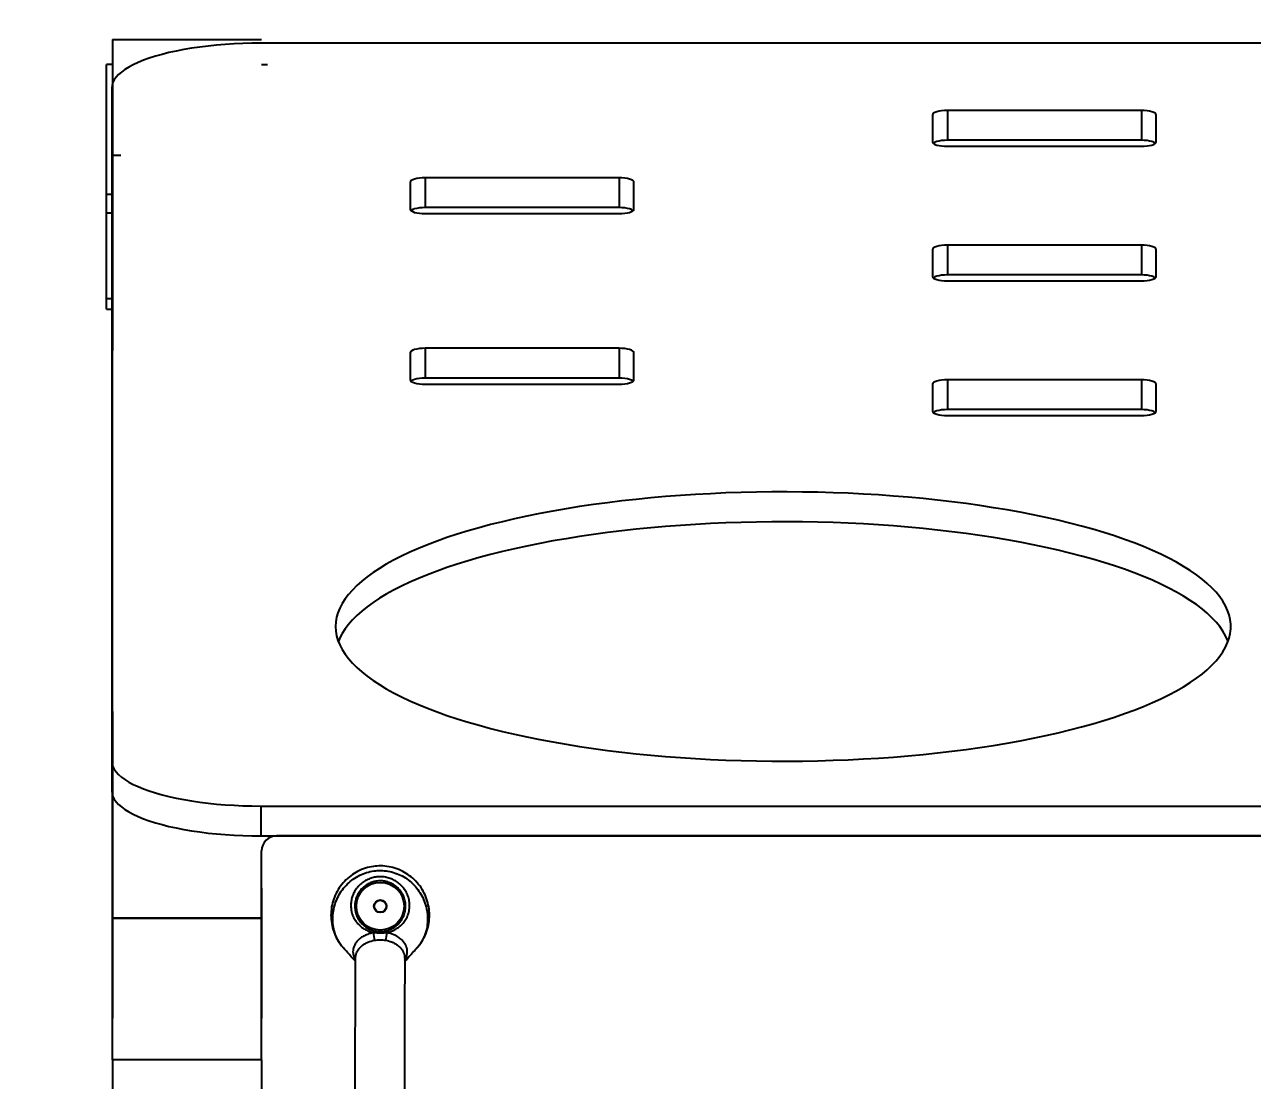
# Model space of a CAD drawing. Header units: millimetres. Extents: x -3041 to 2447, y -2670 to 2376.
# Drawn here: x -811 to 11, y 158 to 866 of the extents above; entities that cross this region are included whole.
import ezdxf

# ---------------------------------------------------------------- set-up
doc = ezdxf.new("R2010")
doc.units = ezdxf.units.MM
for name, color, linetype in [('DIKOM_ОБЪЕКТ', 7, 'Continuous'), ('DIKOM_РАЗМЕР_ЗОНА', 7, 'Continuous'), ('DIKOM_РАЗМЕР_ОБЪЕКТА', 7, 'Continuous')]:
    doc.layers.add(name, color=color, linetype=linetype)
doc.styles.add('style1', font='arial.ttf', dxfattribs={"width": 0.8})
doc.dimstyles.new('1-50', dxfattribs={"dimtxt": 300, "dimasz": 200, "dimexe": 100, "dimexo": 0, "dimgap": 100, "dimtad": 1, "dimdec": 0, "dimtxsty": 'style1', "dimcen": 0, "dimclrd": 7, "dimclre": 7, "dimadec": 1, "dimazin": 2, "dimtfac": 1, "dimtdec": 0, "dimtmove": 0, "dimatfit": 3, "dimfxl": 0, "dimlwd": 25, "dimlwe": 18, "dimarcsym": 0})

# ---------------------------------------------------------------- blocks, each defined once
blk = doc.blocks.new('*D2')
at = {"layer": 'Defpoints', "color": 0, "transparency": 16777216}
for p in [(-752.5, 875.66), (-1028.27, -524.34), (-752.5, -524.34)]:
    blk.add_point(p, dxfattribs=at)
at = {"layer": 'DIKOM_РАЗМЕР_ОБЪЕКТА', "color": 7, "lineweight": 18, "transparency": 16777216}
for p, q in [((-752.5, 875.66), (-1128.27, 875.66)), ((-752.5, -524.34), (-1128.27, -524.34))]:
    blk.add_line(p, q, dxfattribs=at)
at = {"layer": 'DIKOM_РАЗМЕР_ОБЪЕКТА', "color": 7, "lineweight": 25, "transparency": 16777216}
blk.add_line((-1028.27, 675.66), (-1028.27, -324.34), dxfattribs=at)
at = {"layer": 'DIKOM_РАЗМЕР_ОБЪЕКТА', "color": 7, "transparency": 16777216}
for points in [[(-1061.6, 675.66), (-994.93, 675.66), (-1028.27, 875.66)], [(-1061.6, -324.34), (-994.93, -324.34), (-1028.27, -524.34)]]:
    blk.add_solid(points, dxfattribs=at)
at = {"layer": 'DIKOM_РАЗМЕР_ОБЪЕКТА', "color": 0, "transparency": 16777216, "insert": (-1281.44, 175.66), "char_height": 300, "attachment_point": 5, "rotation": 90, "style": 'style1'}
blk.add_mtext('1400', dxfattribs=at)
blk = doc.blocks.new('*D0')
at = {"layer": 'Defpoints', "color": 0, "transparency": 16777216}
for p in [(-287.9, 2375.66), (-2590.77, -2024.34), (-287.9, -2024.34)]:
    blk.add_point(p, dxfattribs=at)
at = {"layer": 'DIKOM_РАЗМЕР_ЗОНА', "color": 7, "lineweight": 18, "transparency": 16777216}
for p, q in [((-287.9, 2375.66), (-2690.77, 2375.66)), ((-287.9, -2024.34), (-2690.77, -2024.34))]:
    blk.add_line(p, q, dxfattribs=at)
at = {"layer": 'DIKOM_РАЗМЕР_ЗОНА', "color": 7, "lineweight": 25, "transparency": 16777216}
blk.add_line((-2590.77, 2175.66), (-2590.77, -1824.34), dxfattribs=at)
at = {"layer": 'DIKOM_РАЗМЕР_ЗОНА', "color": 7, "transparency": 16777216}
for points in [[(-2624.1, 2175.66), (-2557.43, 2175.66), (-2590.77, 2375.66)], [(-2624.1, -1824.34), (-2557.43, -1824.34), (-2590.77, -2024.34)]]:
    blk.add_solid(points, dxfattribs=at)
at = {"layer": 'DIKOM_РАЗМЕР_ЗОНА', "color": 0, "transparency": 16777216, "insert": (-2843.94, 175.66), "char_height": 300, "attachment_point": 5, "rotation": 90, "style": 'style1'}
blk.add_mtext('4400', dxfattribs=at)

msp = doc.modelspace()

# ---------------------------------------------------------------- linework, layer by layer
at = {"layer": 'DIKOM_ОБЪЕКТ'}
for p, q in [((-752.5, 855.66), (-652.5, 855.66)), ((-752.5, 855.66), (-752.5, 647.33)), ((-752.5, 855.66), (-652.5, 855.66)), ((-752.5, 855.66), (-752.5, 647.33)), ((47.04, 853.23), (-652.96, 853.23)), ((-752.5, 838.86), (-756.5, 838.86)), ((-756.5, 751.82), (-756.5, 838.86)), ((-752.5, 838.86), (-756.5, 838.86)), ((-756.5, 751.82), (-756.5, 838.86)), ((-652.5, 838.86), (-648.5, 838.86)), ((-652.5, 838.86), (-648.5, 838.86)), ((-752.96, 823.16), (-752.96, 372.1)), ((-62.96, 808.12), (-192.96, 808.12)), ((-192.96, 808.12), (-192.96, 788.09)), ((-62.96, 808.12), (-62.96, 788.09)), ((-202.96, 805.11), (-202.96, 787.07)), ((-52.96, 787.07), (-52.96, 805.11)), ((-62.96, 788.09), (-192.96, 788.09)), ((-192.96, 784.07), (-62.96, 784.07)), ((-752.5, 778.2), (-746.76, 778.2)), ((-752.5, 778.2), (-752.5, 768.16)), ((-752.5, 778.2), (-746.76, 778.2)), ((-752.5, 778.2), (-752.5, 768.16)), ((-752.5, 317.1), (-752.5, 768.16)), ((-752.5, 317.1), (-752.5, 768.16)), ((-552.96, 760.01), (-552.96, 741.97)), ((-412.96, 763.02), (-542.96, 763.02)), ((-542.96, 763.02), (-542.96, 742.99)), ((-412.96, 763.02), (-412.96, 742.99)), ((-402.96, 741.97), (-402.96, 760.01)), ((-752.5, 751.82), (-756.5, 751.82)), ((-756.5, 739.32), (-756.5, 751.82)), ((-752.5, 751.82), (-756.5, 751.82)), ((-756.5, 739.32), (-756.5, 751.82)), ((-412.96, 742.99), (-542.96, 742.99)), ((-752.5, 739.32), (-756.5, 739.32)), ((-756.5, 681.97), (-756.5, 739.32)), ((-752.5, 739.32), (-756.5, 739.32)), ((-756.5, 681.97), (-756.5, 739.32)), ((-542.96, 738.96), (-412.96, 738.96)), ((-62.96, 717.91), (-192.96, 717.91)), ((-192.96, 717.91), (-192.96, 697.88)), ((-62.96, 717.91), (-62.96, 697.88)), ((-202.96, 714.9), (-202.96, 696.86)), ((-52.96, 696.86), (-52.96, 714.9)), ((-62.96, 697.88), (-192.96, 697.88)), ((-192.96, 693.85), (-62.96, 693.85)), ((-752.5, 681.97), (-756.5, 681.97)), ((-756.5, 674.91), (-756.5, 681.97)), ((-752.5, 681.97), (-756.5, 681.97)), ((-756.5, 674.91), (-756.5, 681.97)), ((-756.5, 674.91), (-752.5, 674.91)), ((-756.5, 674.91), (-752.5, 674.91)), ((-752.5, 172), (-752.5, 647.33)), ((-752.5, 172), (-752.5, 647.33)), ((-552.96, 645.74), (-552.96, 627.7)), ((-412.96, 648.75), (-542.96, 648.75)), ((-542.96, 648.75), (-542.96, 628.72)), ((-412.96, 648.75), (-412.96, 628.72)), ((-402.96, 627.7), (-402.96, 645.74)), ((-412.96, 628.72), (-542.96, 628.72)), ((-62.96, 627.7), (-192.96, 627.7)), ((-192.96, 627.7), (-192.96, 607.67)), ((-62.96, 627.7), (-62.96, 607.67)), ((-542.96, 624.69), (-412.96, 624.69)), ((-202.96, 624.69), (-202.96, 606.65)), ((-52.96, 606.65), (-52.96, 624.69)), ((-62.96, 607.67), (-192.96, 607.67)), ((-192.96, 603.64), (-62.96, 603.64)), ((-752.5, 405.29), (-752.5, 199.88)), ((-752.5, 405.29), (-752.5, 199.88)), ((-752.96, 372.1), (-752.96, 352.07)), ((-652.96, 342.03), (47.04, 342.03)), ((-652.96, 342.03), (-652.96, 322)), ((-652.96, 322), (47.04, 322)), ((37.5, 322), (-642.5, 322)), ((-752.5, 317.1), (-752.5, 297.07)), ((-752.5, 317.1), (-752.5, 297.07)), ((-652.5, 267), (-652.5, 312)), ((-752.5, 297.07), (-752.5, 267)), ((-752.5, 297.07), (-752.5, 267)), ((-652.5, 287.03), (-652.5, 199.88)), ((-652.5, 172), (-652.5, 287.03)), ((-652.5, 287.03), (-652.5, 267)), ((-652.5, 287.03), (-652.5, 199.88)), ((-652.5, 172), (-652.5, 287.03)), ((-652.5, 287.03), (-652.5, 267)), ((-652.5, 267), (-752.5, 267)), ((-752.5, 267), (-652.5, 267)), ((-752.5, 267), (-752.5, 246.97)), ((-652.5, 267), (-752.5, 267)), ((-752.5, 267), (-652.5, 267)), ((-752.5, 267), (-752.5, 246.97)), ((-652.5, 267), (-652.5, 246.97)), ((-652.5, 267), (-652.5, 246.97)), ((-597.62, 246.89), (-597.74, 247.02)), ((-556.7, 240.34), (-556.72, 240.05)), ((-752.5, 172), (-752.5, -303.33)), ((-652.5, 172), (-752.5, 172)), ((-652.5, 172), (-752.5, 172)), ((-652.5, 172), (-652.5, -303.33))]:
    msp.add_line(p, q, dxfattribs=at)
at = {"layer": 'DIKOM_ОБЪЕКТ', "flags": 128}
for points in [[(-652.96, 853.23), (-658.99, 853.17), (-665.01, 853.01), (-670.98, 852.74), (-676.89, 852.35), (-682.71, 851.87), (-688.42, 851.27), (-694, 850.58), (-699.43, 849.78), (-704.69, 848.89), (-709.76, 847.9), (-714.63, 846.83), (-719.27, 845.67), (-723.67, 844.42), (-727.81, 843.1), (-731.67, 841.7), (-735.25, 840.24), (-738.53, 838.71), (-741.5, 837.13), (-744.15, 835.5), (-746.46, 833.82), (-748.43, 832.1), (-750.05, 830.35), (-751.32, 828.58), (-752.23, 826.78), (-752.77, 824.97), (-752.96, 823.16)], [(-192.96, 808.12), (-194.91, 808.06), (-196.78, 807.89), (-198.51, 807.62), (-200.03, 807.24), (-201.27, 806.79), (-202.19, 806.27), (-202.76, 805.7), (-202.96, 805.11)], [(-52.96, 805.11), (-53.15, 805.7), (-53.72, 806.27), (-54.64, 806.79), (-55.88, 807.24), (-57.4, 807.62), (-59.13, 807.89), (-61.01, 808.06), (-62.96, 808.12)], [(-202.96, 787.07), (-202.76, 786.49), (-202.19, 785.92), (-201.27, 785.4), (-200.03, 784.95), (-198.51, 784.57), (-196.78, 784.29), (-194.91, 784.12), (-192.96, 784.07)], [(-192.96, 788.09), (-194.91, 788.04), (-196.78, 787.87), (-198.51, 787.59), (-200.03, 787.21), (-201.27, 786.76), (-202.19, 786.24), (-202.4, 786.08)], [(-53.52, 786.08), (-53.72, 786.24), (-54.64, 786.76), (-55.88, 787.21), (-57.4, 787.59), (-59.13, 787.87), (-61.01, 788.04), (-62.96, 788.09)], [(-62.96, 784.07), (-61.01, 784.12), (-59.13, 784.29), (-57.4, 784.57), (-55.88, 784.95), (-54.64, 785.4), (-53.72, 785.92), (-53.15, 786.49), (-52.96, 787.07)], [(-542.96, 763.02), (-544.91, 762.96), (-546.78, 762.79), (-548.51, 762.51), (-550.03, 762.14), (-551.27, 761.68), (-552.19, 761.16), (-552.76, 760.6), (-552.96, 760.01)], [(-402.96, 760.01), (-403.15, 760.6), (-403.72, 761.16), (-404.64, 761.68), (-405.88, 762.14), (-407.4, 762.51), (-409.13, 762.79), (-411.01, 762.96), (-412.96, 763.02)], [(-552.96, 741.97), (-552.76, 741.38), (-552.19, 740.82), (-551.27, 740.3), (-550.03, 739.84), (-548.51, 739.47), (-546.78, 739.19), (-544.91, 739.02), (-542.96, 738.96)], [(-542.96, 742.99), (-544.91, 742.93), (-546.78, 742.76), (-548.51, 742.48), (-550.03, 742.11), (-551.27, 741.65), (-552.19, 741.13), (-552.4, 740.97)], [(-403.52, 740.97), (-403.72, 741.13), (-404.64, 741.65), (-405.88, 742.11), (-407.4, 742.48), (-409.13, 742.76), (-411.01, 742.93), (-412.96, 742.99)], [(-412.96, 738.96), (-411.01, 739.02), (-409.13, 739.19), (-407.4, 739.47), (-405.88, 739.84), (-404.64, 740.3), (-403.72, 740.82), (-403.15, 741.38), (-402.96, 741.97)], [(-192.96, 717.91), (-194.91, 717.85), (-196.78, 717.68), (-198.51, 717.4), (-200.03, 717.03), (-201.27, 716.57), (-202.19, 716.05), (-202.76, 715.49), (-202.96, 714.9)], [(-52.96, 714.9), (-53.15, 715.49), (-53.72, 716.05), (-54.64, 716.57), (-55.88, 717.03), (-57.4, 717.4), (-59.13, 717.68), (-61.01, 717.85), (-62.96, 717.91)], [(-202.96, 696.86), (-202.76, 696.27), (-202.19, 695.71), (-201.27, 695.19), (-200.03, 694.73), (-198.51, 694.36), (-196.78, 694.08), (-194.91, 693.91), (-192.96, 693.85)], [(-192.96, 697.88), (-194.91, 697.82), (-196.78, 697.65), (-198.51, 697.38), (-200.03, 697), (-201.27, 696.55), (-202.19, 696.03), (-202.4, 695.87)], [(-53.52, 695.87), (-53.72, 696.03), (-54.64, 696.55), (-55.88, 697), (-57.4, 697.38), (-59.13, 697.65), (-61.01, 697.82), (-62.96, 697.88)], [(-62.96, 693.85), (-61.01, 693.91), (-59.13, 694.08), (-57.4, 694.36), (-55.88, 694.73), (-54.64, 695.19), (-53.72, 695.71), (-53.15, 696.27), (-52.96, 696.86)], [(-542.96, 648.75), (-544.91, 648.69), (-546.78, 648.52), (-548.51, 648.24), (-550.03, 647.87), (-551.27, 647.41), (-552.19, 646.89), (-552.76, 646.33), (-552.96, 645.74)], [(-402.96, 645.74), (-403.15, 646.33), (-403.72, 646.89), (-404.64, 647.41), (-405.88, 647.87), (-407.4, 648.24), (-409.13, 648.52), (-411.01, 648.69), (-412.96, 648.75)], [(-552.96, 627.7), (-552.76, 627.11), (-552.19, 626.55), (-551.27, 626.03), (-550.03, 625.57), (-548.51, 625.2), (-546.78, 624.92), (-544.91, 624.75), (-542.96, 624.69)], [(-542.96, 628.72), (-544.91, 628.66), (-546.78, 628.49), (-548.51, 628.21), (-550.03, 627.84), (-551.27, 627.38), (-552.19, 626.86), (-552.4, 626.71)], [(-403.52, 626.71), (-403.72, 626.86), (-404.64, 627.38), (-405.88, 627.84), (-407.4, 628.21), (-409.13, 628.49), (-411.01, 628.66), (-412.96, 628.72)], [(-412.96, 624.69), (-411.01, 624.75), (-409.13, 624.92), (-407.4, 625.2), (-405.88, 625.57), (-404.64, 626.03), (-403.72, 626.55), (-403.15, 627.11), (-402.96, 627.7)], [(-192.96, 627.7), (-194.91, 627.64), (-196.78, 627.47), (-198.51, 627.19), (-200.03, 626.82), (-201.27, 626.36), (-202.19, 625.84), (-202.76, 625.28), (-202.96, 624.69)], [(-52.96, 624.69), (-53.15, 625.28), (-53.72, 625.84), (-54.64, 626.36), (-55.88, 626.82), (-57.4, 627.19), (-59.13, 627.47), (-61.01, 627.64), (-62.96, 627.7)], [(-202.96, 606.65), (-202.76, 606.06), (-202.19, 605.5), (-201.27, 604.98), (-200.03, 604.52), (-198.51, 604.15), (-196.78, 603.87), (-194.91, 603.7), (-192.96, 603.64)], [(-192.96, 607.67), (-194.91, 607.61), (-196.78, 607.44), (-198.51, 607.16), (-200.03, 606.79), (-201.27, 606.33), (-202.19, 605.81), (-202.4, 605.66)], [(-53.52, 605.66), (-53.72, 605.81), (-54.64, 606.33), (-55.88, 606.79), (-57.4, 607.16), (-59.13, 607.44), (-61.01, 607.61), (-62.96, 607.67)], [(-62.96, 603.64), (-61.01, 603.7), (-59.13, 603.87), (-57.4, 604.15), (-55.88, 604.52), (-54.64, 604.98), (-53.72, 605.5), (-53.15, 606.06), (-52.96, 606.65)], [(-602.96, 462.31), (-602.78, 459.21), (-602.25, 456.12), (-601.37, 453.03), (-600.13, 449.96), (-598.55, 446.9), (-596.61, 443.86), (-594.33, 440.84), (-591.71, 437.84), (-588.75, 434.88), (-585.45, 431.94), (-581.81, 429.04), (-577.85, 426.18), (-573.56, 423.37), (-568.96, 420.6), (-564.04, 417.88), (-558.82, 415.21), (-553.29, 412.59), (-547.46, 410.04), (-541.35, 407.55), (-534.96, 405.12), (-528.3, 402.76), (-521.36, 400.47), (-514.18, 398.25), (-506.74, 396.11), (-499.06, 394.04), (-491.15, 392.06), (-483.02, 390.16), (-474.68, 388.34), (-466.13, 386.61), (-457.39, 384.97), (-448.47, 383.42), (-439.38, 381.97), (-430.13, 380.61), (-420.73, 379.34), (-411.19, 378.17), (-401.52, 377.11), (-391.73, 376.14), (-381.84, 375.27), (-371.86, 374.51), (-361.8, 373.85), (-351.67, 373.3), (-341.48, 372.85), (-331.24, 372.5), (-320.97, 372.26), (-310.68, 372.13), (-300.38, 372.1), (-290.08, 372.18), (-279.8, 372.37), (-269.55, 372.66), (-259.33, 373.06), (-249.17, 373.56), (-239.07, 374.17), (-229.05, 374.88), (-219.11, 375.69), (-209.27, 376.61), (-199.54, 377.63), (-189.94, 378.75), (-180.46, 379.96), (-171.14, 381.27), (-161.96, 382.68), (-152.96, 384.18), (-144.13, 385.78), (-135.48, 387.46), (-127.04, 389.24), (-118.8, 391.1), (-110.78, 393.04), (-102.98, 395.06), (-95.42, 397.17), (-88.11, 399.35), (-81.05, 401.6), (-74.25, 403.93), (-67.72, 406.32), (-61.47, 408.79), (-55.5, 411.31), (-49.82, 413.89), (-44.45, 416.54), (-39.37, 419.23), (-34.61, 421.98), (-30.16, 424.77), (-26.04, 427.61), (-22.24, 430.49), (-18.77, 433.4), (-15.64, 436.35), (-12.85, 439.34), (-10.4, 442.34), (-8.29, 445.38), (-6.53, 448.43), (-5.12, 451.5), (-4.06, 454.58), (-3.35, 457.67), (-3, 460.76), (-3, 463.86), (-3.35, 466.95), (-4.06, 470.04), (-5.12, 473.13), (-6.53, 476.19), (-8.29, 479.24), (-10.4, 482.28), (-12.85, 485.28), (-15.64, 488.27), (-18.77, 491.22), (-22.24, 494.13), (-26.04, 497.01), (-30.16, 499.85), (-34.61, 502.64), (-39.37, 505.39), (-44.45, 508.09), (-49.82, 510.73), (-55.5, 513.31), (-61.47, 515.84), (-67.72, 518.3), (-74.25, 520.69), (-81.05, 523.02), (-88.11, 525.27), (-95.42, 527.45), (-102.98, 529.56), (-110.78, 531.58), (-118.8, 533.53), (-127.04, 535.38), (-135.48, 537.16), (-144.13, 538.84), (-152.96, 540.44), (-161.96, 541.94), (-171.14, 543.35), (-180.46, 544.66), (-189.94, 545.88), (-199.54, 546.99), (-209.27, 548.01), (-219.11, 548.93), (-229.05, 549.74), (-239.07, 550.45), (-249.17, 551.06), (-259.33, 551.56), (-269.55, 551.96), (-279.8, 552.25), (-290.08, 552.44), (-300.38, 552.52), (-310.68, 552.49), (-320.97, 552.36), (-331.24, 552.12), (-341.48, 551.78), (-351.67, 551.33), (-361.8, 550.77), (-371.86, 550.11), (-381.84, 549.35), (-391.73, 548.48), (-401.52, 547.51), (-411.19, 546.45), (-420.73, 545.28), (-430.13, 544.02), (-439.38, 542.65), (-448.47, 541.2), (-457.39, 539.65), (-466.13, 538.01), (-474.68, 536.28), (-483.02, 534.47), (-491.15, 532.56), (-499.06, 530.58), (-506.74, 528.52), (-514.18, 526.37), (-521.36, 524.15), (-528.3, 521.86), (-534.96, 519.5), (-541.35, 517.07), (-547.46, 514.58), (-553.29, 512.03), (-558.82, 509.41), (-564.04, 506.74), (-568.96, 504.02), (-573.56, 501.25), (-577.85, 498.44), (-581.81, 495.58), (-585.45, 492.68), (-588.75, 489.75), (-591.71, 486.78), (-594.33, 483.78), (-596.61, 480.76), (-598.55, 477.72), (-600.13, 474.66), (-601.37, 471.59), (-602.25, 468.5), (-602.78, 465.41), (-602.96, 462.31)], [(-4.81, 452.3), (-5.12, 453.1), (-6.53, 456.17), (-8.29, 459.22), (-10.4, 462.25), (-12.85, 465.26), (-15.64, 468.24), (-18.77, 471.19), (-22.24, 474.1), (-26.04, 476.98), (-30.16, 479.82), (-34.61, 482.62), (-39.37, 485.36), (-44.45, 488.06), (-49.82, 490.7), (-55.5, 493.28), (-61.47, 495.81), (-67.72, 498.27), (-74.25, 500.66), (-81.05, 502.99), (-88.11, 505.25), (-95.42, 507.43), (-102.98, 509.53), (-110.78, 511.55), (-118.8, 513.5), (-127.04, 515.36), (-135.48, 517.13), (-144.13, 518.81), (-152.96, 520.41), (-161.96, 521.91), (-171.14, 523.32), (-180.46, 524.63), (-189.94, 525.85), (-199.54, 526.96), (-209.27, 527.98), (-219.11, 528.9), (-229.05, 529.71), (-239.07, 530.42), (-249.17, 531.03), (-259.33, 531.54), (-269.55, 531.93), (-279.8, 532.23), (-290.08, 532.41), (-300.38, 532.49), (-310.68, 532.46), (-320.97, 532.33), (-331.24, 532.09), (-341.48, 531.75), (-351.67, 531.3), (-361.8, 530.74), (-371.86, 530.08), (-381.84, 529.32), (-391.73, 528.45), (-401.52, 527.49), (-411.19, 526.42), (-420.73, 525.25), (-430.13, 523.99), (-439.38, 522.63), (-448.47, 521.17), (-457.39, 519.62), (-466.13, 517.98), (-474.68, 516.25), (-483.02, 514.44), (-491.15, 512.54), (-499.06, 510.55), (-506.74, 508.49), (-514.18, 506.34), (-521.36, 504.13), (-528.3, 501.84), (-534.96, 499.47), (-541.35, 497.05), (-547.46, 494.55), (-553.29, 492), (-558.82, 489.38), (-564.04, 486.72), (-568.96, 483.99), (-573.56, 481.22), (-577.85, 478.41), (-581.81, 475.55), (-585.45, 472.65), (-588.75, 469.72), (-591.71, 466.75), (-594.33, 463.76), (-596.61, 460.74), (-598.55, 457.69), (-600.13, 454.63), (-601.1, 452.3)], [(-752.96, 372.1), (-752.77, 370.28), (-752.23, 368.47), (-751.32, 366.68), (-750.05, 364.9), (-748.43, 363.15), (-746.46, 361.44), (-744.15, 359.76), (-741.5, 358.12), (-738.53, 356.54), (-735.25, 355.02), (-731.67, 353.55), (-727.81, 352.16), (-723.67, 350.84), (-719.27, 349.59), (-714.63, 348.43), (-709.76, 347.35), (-704.69, 346.36), (-699.43, 345.47), (-694, 344.68), (-688.42, 343.98), (-682.71, 343.39), (-676.89, 342.9), (-670.98, 342.52), (-665.01, 342.25), (-658.99, 342.08), (-652.96, 342.03)], [(-752.96, 352.07), (-752.77, 350.25), (-752.23, 348.45), (-751.32, 346.65), (-750.05, 344.87), (-748.43, 343.12), (-746.46, 341.41), (-744.15, 339.73), (-741.5, 338.1), (-738.53, 336.51), (-735.25, 334.99), (-731.67, 333.53), (-727.81, 332.13), (-723.67, 330.81), (-719.27, 329.56), (-714.63, 328.4), (-709.76, 327.32), (-704.69, 326.34), (-699.43, 325.44), (-694, 324.65), (-688.42, 323.95), (-682.71, 323.36), (-676.89, 322.87), (-670.98, 322.49), (-665.01, 322.22), (-658.99, 322.05), (-652.96, 322)]]:
    msp.add_lwpolyline(points, dxfattribs=at)
at = {"layer": 'DIKOM_ОБЪЕКТ'}
for radius in [16, 4.25, 4]:
    msp.add_circle((-573.02, 274.9), radius, dxfattribs=at)
for centre, radius, start, end in [((-642.5, 312), 10, 90, 180), ((-857.81, 212.74), 283.79, 7.97516, 9.00713), ((-293.29, 212.28), 278.96, 170.74291, 171.79236)]:
    msp.add_arc(centre, radius, start, end, dxfattribs=at)
for points, knots in [([(-548.45, 246.9), (-548.44, 246.91), (-548.41, 246.94), (-548.32, 247.05), (-548.01, 247.39), (-547.44, 248.07), (-545.83, 250.11), (-543.58, 253.69), (-541.37, 259.01), (-540.14, 264.68), (-539.92, 270.4), (-540.63, 275.9), (-542.27, 281.26), (-544.76, 286.22), (-548.08, 290.74), (-552.08, 294.6), (-556.71, 297.76), (-561.76, 300.08), (-567.17, 301.54), (-572.5, 302.04), (-577.84, 301.69), (-583.06, 300.51), (-588.2, 298.39), (-592.96, 295.41), (-597.11, 291.71), (-600.61, 287.33), (-603.3, 282.45), (-605.16, 277.14), (-606.08, 271.63), (-606.07, 266), (-605.11, 260.5), (-603.23, 255.2), (-600.87, 250.99), (-598.92, 248.4), (-598, 247.32), (-597.78, 247.07), (-597.74, 247.02)], [0, 0, 0, 0, 0.000305, 0.000842, 0.002829, 0.009325, 0.018614, 0.054253, 0.092721, 0.132445, 0.168555, 0.205705, 0.241809, 0.278958, 0.315059, 0.352206, 0.388306, 0.425452, 0.461553, 0.498701, 0.53079, 0.5669, 0.604057, 0.640177, 0.677345, 0.7135, 0.750704, 0.786999, 0.824355, 0.860711, 0.898129, 0.934477, 0.971879, 0.993381, 0.99875, 1, 1, 1, 1]), ([(-597.74, 247.02), (-597.78, 247.07), (-598, 247.32), (-598.93, 248.42), (-600.74, 250.88), (-602.85, 254.89), (-603.95, 258.5), (-604.67, 262.3), (-604.99, 266.27), (-604.53, 271.63), (-603.23, 276.82), (-601.2, 281.61), (-598.46, 286.02), (-595.12, 289.87), (-591.2, 293.16), (-586.86, 295.74), (-582.14, 297.61), (-577.42, 298.64), (-572.6, 298.94), (-567.79, 298.52), (-562.92, 297.28), (-558.27, 295.25), (-554.02, 292.52), (-550.22, 289.11), (-547, 285.14), (-544.41, 280.66), (-542.54, 275.8), (-541.41, 270.61), (-541.12, 265.24), (-541.73, 259.77), (-543.22, 254.99), (-545.01, 251.51), (-546.38, 249.46), (-547.15, 248.45), (-547.61, 247.87), (-547.88, 247.55), (-548.18, 247.2), (-548.35, 247.01), (-548.44, 246.91), (-548.45, 246.9)], [0, 0, 0, 0, 0.00133, 0.007084, 0.030183, 0.065404, 0.101861, 0.109061, 0.146482, 0.185042, 0.221198, 0.258249, 0.293544, 0.329722, 0.364582, 0.400344, 0.434985, 0.470539, 0.501231, 0.535817, 0.571321, 0.606052, 0.641695, 0.676744, 0.712692, 0.748307, 0.784805, 0.821426, 0.858993, 0.897045, 0.936475, 0.963418, 0.979058, 0.988382, 0.99, 0.994641, 0.997177, 0.999661, 1, 1, 1, 1]), ([(-568.62, 257.15), (-568.36, 257.21), (-567.26, 257.47), (-565.37, 258.1), (-563, 259.22), (-560.74, 260.67), (-558.57, 262.54), (-556.6, 264.85), (-554.94, 267.66), (-553.78, 270.91), (-553.41, 273.37), (-553.32, 275.82), (-553.46, 278.26), (-554.33, 281.67), (-555.8, 284.83), (-557.7, 287.57), (-560.04, 289.96), (-562.69, 291.88), (-565.64, 293.35), (-568.75, 294.3), (-572, 294.74), (-575.25, 294.64), (-578.46, 294.01), (-581.48, 292.88), (-584.31, 291.26), (-586.8, 289.23), (-588.93, 286.82), (-590.62, 284.13), (-591.85, 281.21), (-592.57, 278.16), (-592.78, 275.05), (-592.55, 272.74), (-592.06, 270.4), (-591.27, 268.05), (-589.65, 265.12), (-587.43, 262.45), (-584.85, 260.32), (-582.1, 258.72), (-579.7, 257.73), (-578.12, 257.32), (-577.52, 257.17)], [0, 0, 0, 0, 0.00675, 0.029116, 0.051963, 0.077005, 0.102535, 0.132458, 0.163116, 0.19573, 0.229494, 0.231278, 0.262553, 0.294993, 0.323604, 0.353117, 0.380703, 0.409091, 0.436357, 0.464393, 0.49154, 0.519446, 0.546535, 0.574376, 0.601414, 0.629204, 0.656211, 0.683972, 0.711047, 0.738881, 0.766448, 0.794782, 0.802351, 0.832955, 0.864443, 0.897607, 0.93179, 0.957611, 0.984074, 1, 1, 1, 1]), ([(-556.05, 274), (-556.17, 272.92), (-556.41, 270.76), (-557.46, 267.87), (-558.89, 265.32), (-560.56, 263.25), (-562.43, 261.54), (-564.35, 260.22), (-566.4, 259.2), (-568.54, 258.45), (-570.83, 258), (-573.27, 257.84), (-575.81, 258.07), (-577.54, 258.49), (-579.22, 259.05), (-580.86, 259.75), (-583.22, 261.2), (-585.43, 263.14), (-587.32, 265.54), (-588.72, 268.17), (-589.42, 270.28), (-589.87, 272.37), (-590.09, 274.42), (-589.95, 277.18), (-589.35, 279.9), (-588.32, 282.49), (-586.87, 284.9), (-585.04, 287.04), (-582.87, 288.85), (-580.43, 290.3), (-577.78, 291.3), (-574.99, 291.87), (-572.15, 291.96), (-569.32, 291.58), (-566.6, 290.72), (-564.03, 289.43), (-561.73, 287.71), (-559.7, 285.6), (-558.07, 283.15), (-556.81, 280.33), (-556.06, 277.22), (-556.05, 275.07), (-556.05, 274)], [0, 0, 0, 0, 0.031642, 0.063309, 0.092119, 0.120927, 0.14454, 0.168135, 0.18885, 0.209549, 0.230425, 0.251292, 0.274491, 0.297707, 0.299249, 0.32329, 0.347359, 0.379075, 0.410822, 0.440483, 0.47013, 0.477349, 0.503836, 0.530312, 0.555957, 0.581596, 0.606868, 0.632139, 0.65725, 0.682359, 0.707426, 0.732492, 0.757591, 0.78269, 0.807945, 0.8332, 0.858884, 0.88457, 0.911489, 0.938412, 0.969198, 1, 1, 1, 1]), ([(-577.52, 257.17), (-578.44, 256.98), (-580.31, 256.58), (-583, 255.54), (-585.57, 254.12), (-587.68, 252.43), (-589.3, 250.55), (-590.65, 248.26), (-591.44, 245.27), (-591.15, 241.67), (-590.14, 239.54), (-589.61, 238.42)], [0, 0, 0, 0, 0.106523, 0.214751, 0.324013, 0.436412, 0.518162, 0.602512, 0.735425, 0.860754, 1, 1, 1, 1]), ([(-568.62, 257.15), (-569.95, 257), (-572.91, 256.66), (-575.88, 256.99), (-577.52, 257.17)], [0, 0, 0, 0, 0.448865, 1, 1, 1, 1]), ([(-556.61, 238.53), (-556.35, 238.96), (-555.5, 240.36), (-554.96, 242.64), (-554.88, 245.09), (-555.22, 247.02), (-555.91, 248.84), (-556.68, 250.13), (-557.8, 251.61), (-559.4, 253.2), (-561.64, 254.69), (-564.68, 256.2), (-566.99, 256.76), (-568.62, 257.15)], [0, 0, 0, 0, 0.05754, 0.185543, 0.259104, 0.335508, 0.406052, 0.478831, 0.505616, 0.616687, 0.732311, 0.810412, 1, 1, 1, 1]), ([(-589.61, 237.87), (-590.55, 238.93), (-593.17, 241.89), (-595.9, 244.96), (-597.65, 246.93)], [0, 0, 0, 0, 0.358573, 1, 1, 1, 1]), ([(-589.58, 240.23), (-589.51, 241.11), (-589.36, 243), (-587.9, 245.85), (-585.82, 248.12), (-583.48, 249.77), (-580.63, 251.23), (-578.3, 251.77), (-576.76, 252.12)], [0, 0, 0, 0, 0.140178, 0.300353, 0.49581, 0.622462, 0.75208, 1, 1, 1, 1]), ([(-576.76, 252.12), (-575.55, 252.28), (-573.1, 252.61), (-570.64, 252.27), (-569.39, 252.1)], [0, 0, 0, 0, 0.492442, 1, 1, 1, 1]), ([(-569.39, 252.1), (-568.04, 251.8), (-565.9, 251.31), (-563.16, 250), (-561.3, 248.77), (-559.78, 247.42), (-558.57, 246.02), (-557.34, 243.97), (-556.56, 241.98), (-556.68, 240.6), (-556.7, 240.34)], [0, 0, 0, 0, 0.220007, 0.350138, 0.483004, 0.57443, 0.674739, 0.777584, 0.957613, 1, 1, 1, 1]), ([(-548.45, 246.89), (-550.39, 244.73), (-553.1, 241.7), (-555.83, 238.65), (-556.61, 237.78)], [0, 0, 0, 0, 0.714643, 1, 1, 1, 1]), ([(-589.92, 103.77), (-589.92, 104.08), (-589.92, 105.55), (-589.91, 108.91), (-589.9, 113.37), (-589.89, 117.6), (-589.88, 121.5), (-589.87, 125.26), (-589.86, 129.17), (-589.85, 134.63), (-589.83, 141.8), (-589.81, 150.78), (-589.79, 160.01), (-589.77, 169.38), (-589.75, 178.77), (-589.73, 188.07), (-589.7, 197.05), (-589.69, 203.91), (-589.68, 208.78), (-589.67, 211.86), (-589.66, 215.02), (-589.65, 218.53), (-589.64, 222.96), (-589.63, 228.18), (-589.62, 233.1), (-589.61, 237.2), (-589.61, 239.21), (-589.6, 240.23)], [0, 0, 0, 0, 0.012356, 0.057788, 0.098976, 0.133921, 0.162193, 0.190055, 0.218409, 0.247128, 0.305239, 0.364407, 0.424061, 0.483454, 0.543304, 0.60303, 0.661656, 0.718104, 0.739919, 0.761241, 0.78218, 0.807019, 0.837312, 0.881436, 0.930564, 0.964993, 1, 1, 1, 1]), ([(-556.61, 240.04), (-556.61, 239.73), (-556.61, 238.27), (-556.62, 234.9), (-556.63, 230.44), (-556.64, 226.21), (-556.65, 222.31), (-556.65, 218.55), (-556.66, 214.64), (-556.68, 209.18), (-556.69, 202.01), (-556.71, 193.03), (-556.73, 183.8), (-556.76, 174.43), (-556.78, 165.04), (-556.8, 155.74), (-556.82, 146.76), (-556.84, 139.9), (-556.85, 135.03), (-556.85, 131.95), (-556.86, 128.79), (-556.87, 125.28), (-556.88, 120.85), (-556.89, 115.63), (-556.9, 110.69), (-556.91, 106.67), (-556.92, 104.46), (-556.92, 103.57), (-556.92, 103.57)], [0, 0, 0, 0, 0.012411, 0.057837, 0.099018, 0.133958, 0.162225, 0.190083, 0.218432, 0.247147, 0.305248, 0.364407, 0.424051, 0.483435, 0.543275, 0.602992, 0.661609, 0.718047, 0.739859, 0.761178, 0.782113, 0.806949, 0.837237, 0.881353, 0.930473, 0.964897, 0.999931, 1, 1, 1, 1])]:
    msp.add_open_spline(points, degree=3, knots=knots, dxfattribs=at)

# ---------------------------------------------------------------- dimensions: what is measured, and where the dimension line sits
at = {"layer": 'DIKOM_РАЗМЕР_ЗОНА'}
dim = msp.add_linear_dim(base=(-2590.77, -2024.34), p1=(-287.9, 2375.66), p2=(-287.9, -2024.34), angle=270, dimstyle='1-50', dxfattribs=at)
dim.commit()
dim.dimension.update_dxf_attribs({"geometry": '*D0', "text_midpoint": (-2590.77, 175.66), "dimtype": 160})
at = {"layer": 'DIKOM_РАЗМЕР_ОБЪЕКТА'}
dim = msp.add_linear_dim(base=(-1028.27, -524.34), p1=(-752.5, 875.66), p2=(-752.5, -524.34), angle=270, dimstyle='1-50', dxfattribs=at)
dim.commit()
dim.dimension.update_dxf_attribs({"geometry": '*D2', "text_midpoint": (-1028.27, 175.66), "dimtype": 160})

doc.saveas('drawing.dxf')
